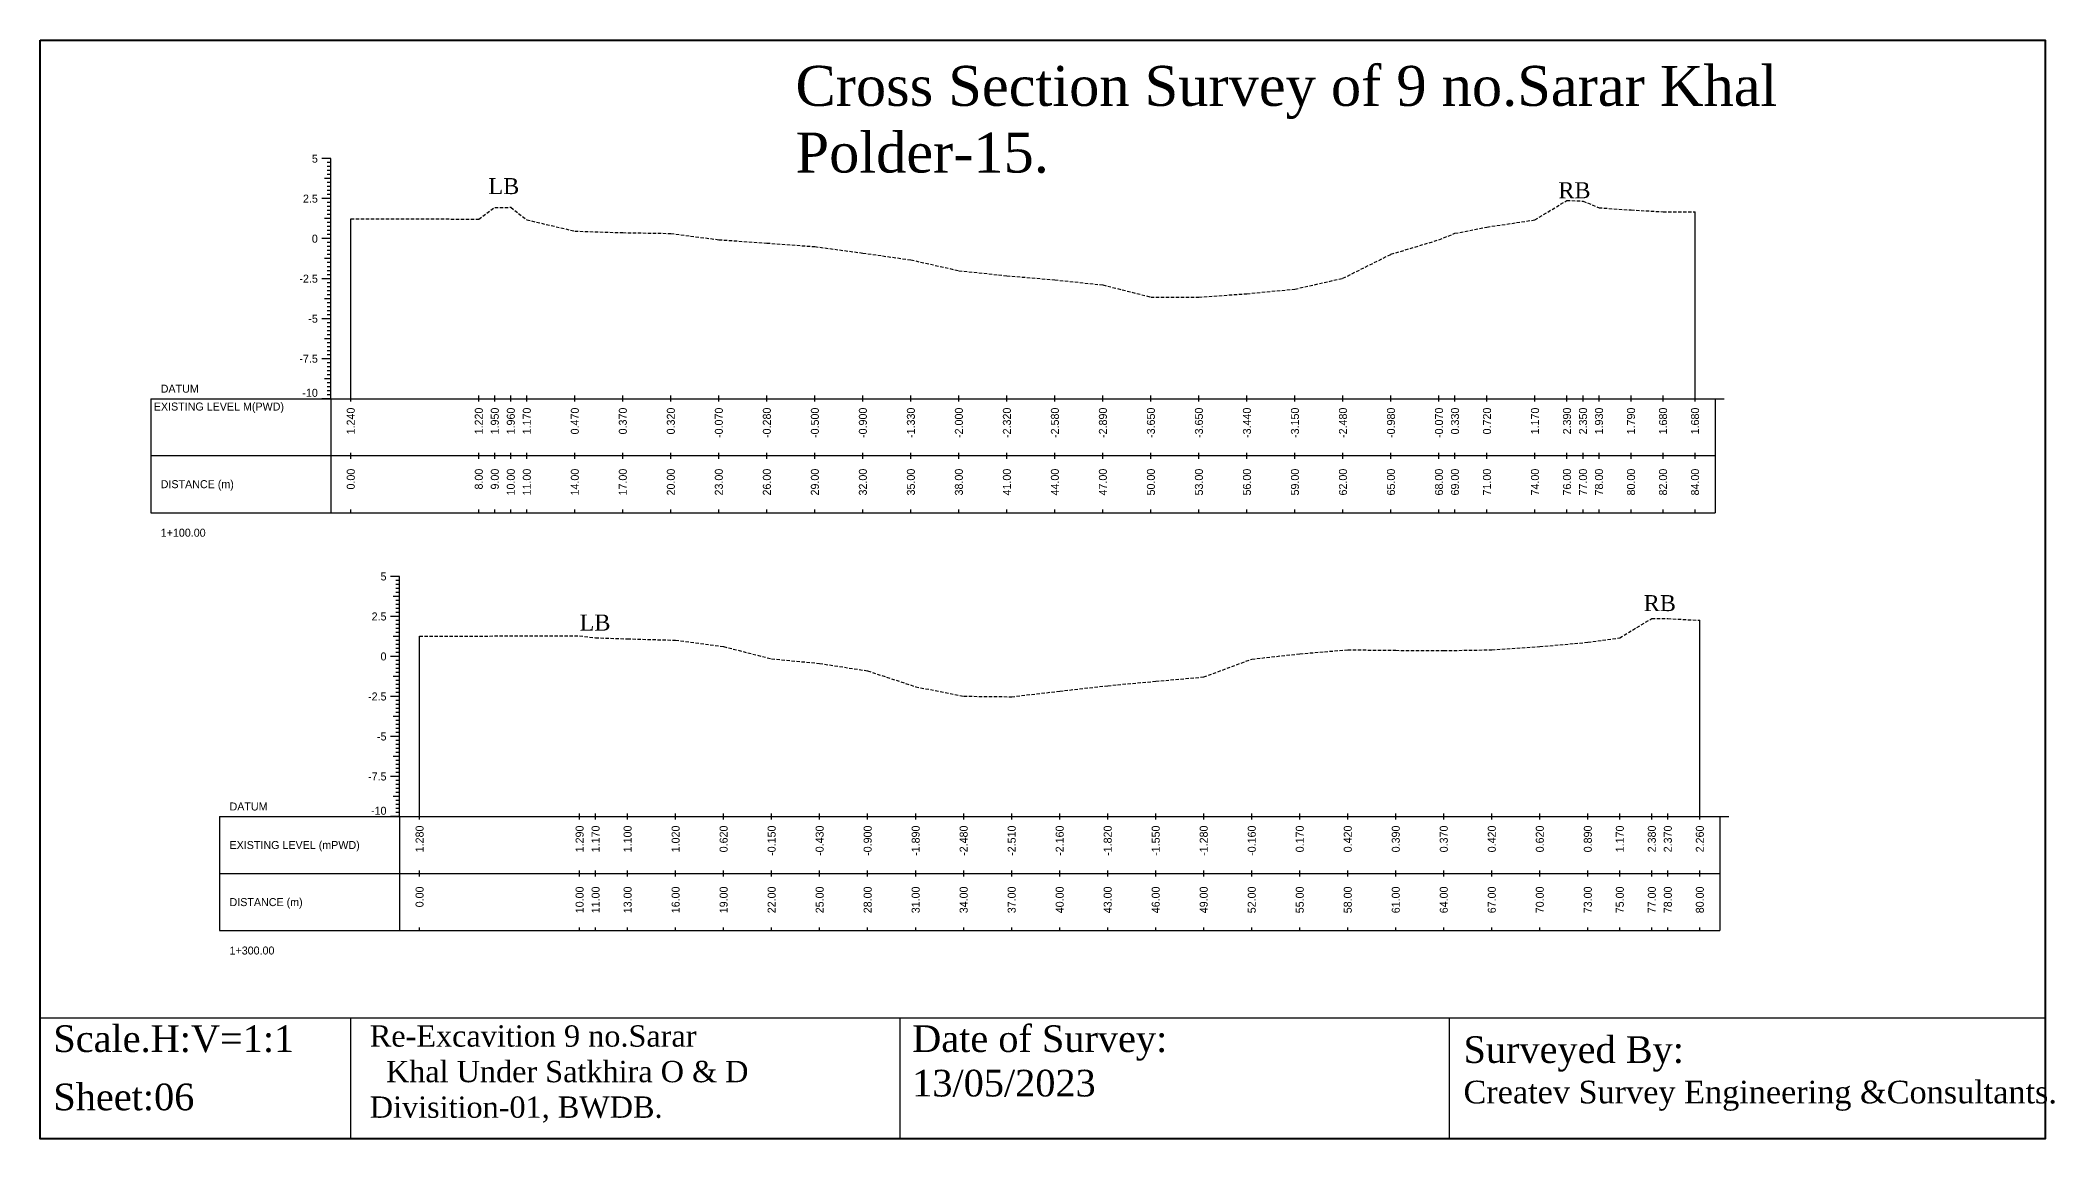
# Model space of a CAD drawing. Header units: inches. Extents: x 2527 to 3799, y -2520 to -1051.
# Drawn here: x 2527.3 to 2678.4, y -1829.4 to -1747.1 of the extents above; entities that cross this region are included whole.
import ezdxf
from ezdxf.enums import TextEntityAlignment as Align

# ---------------------------------------------------------------- set-up
doc = ezdxf.new("R2010")
doc.units = ezdxf.units.IN
doc.header["$MEASUREMENT"] = 0
doc.linetypes.add('HIDDEN', pattern=[0.375, 0.25, -0.125])
doc.layers.add('CS_Drawing', color=7, linetype='Continuous')
doc.layers.add('GL', color=3, linetype='HIDDEN')
doc.styles.add('romans', font='romans.shx')

msp = doc.modelspace()

# ---------------------------------------------------------------- linework, layer by layer
at = {"color": 4, "lineweight": 40}
msp.add_lwpolyline([(2527.34, -1747.07), (2677.68, -1747.07), (2677.68, -1829.44), (2527.34, -1829.44)], close=True, dxfattribs=at)
for points in [[(2677.68, -1747.07), (2677.68, -1829.44)], [(2527.34, -1820.37), (2677.68, -1820.37)], [(2527.34, -1820.37), (2527.34, -1829.44)], [(2550.59, -1820.37), (2550.59, -1829.44)], [(2591.79, -1820.37), (2591.79, -1829.44)], [(2632.99, -1820.37), (2632.99, -1829.44)]]:
    msp.add_lwpolyline(points)
at = {"layer": 'CS_Drawing'}
for p, q in [((2549.12, -1755.95), (2548.45, -1755.95)), ((2549.12, -1755.95), (2548.65, -1755.95)), ((2549.12, -1755.95), (2548.85, -1755.95)), ((2549.12, -1756.25), (2548.85, -1756.25)), ((2549.12, -1756.55), (2548.85, -1756.55)), ((2549.12, -1773.95), (2549.12, -1755.95)), ((2549.12, -1757.45), (2548.65, -1757.45)), ((2549.12, -1756.85), (2548.85, -1756.85)), ((2549.12, -1757.15), (2548.85, -1757.15)), ((2549.12, -1757.45), (2548.85, -1757.45)), ((2549.12, -1757.75), (2548.85, -1757.75)), ((2549.12, -1758.05), (2548.85, -1758.05)), ((2549.12, -1758.95), (2548.45, -1758.95)), ((2549.12, -1758.95), (2548.65, -1758.95)), ((2549.12, -1758.35), (2548.85, -1758.35)), ((2549.12, -1758.65), (2548.85, -1758.65)), ((2549.12, -1758.95), (2548.85, -1758.95)), ((2549.12, -1759.25), (2548.85, -1759.25)), ((2549.12, -1759.55), (2548.85, -1759.55)), ((2549.12, -1760.45), (2548.65, -1760.45)), ((2549.12, -1759.85), (2548.85, -1759.85)), ((2549.12, -1760.15), (2548.85, -1760.15)), ((2549.12, -1760.45), (2548.85, -1760.45)), ((2549.12, -1760.75), (2548.85, -1760.75)), ((2549.12, -1761.05), (2548.85, -1761.05)), ((2550.62, -1773.95), (2550.62, -1760.46)), ((2651.42, -1773.95), (2651.42, -1759.93)), ((2549.12, -1761.95), (2548.45, -1761.95)), ((2549.12, -1761.95), (2548.65, -1761.95)), ((2549.12, -1761.35), (2548.85, -1761.35)), ((2549.12, -1761.65), (2548.85, -1761.65)), ((2549.12, -1761.95), (2548.85, -1761.95)), ((2549.12, -1762.25), (2548.85, -1762.25)), ((2549.12, -1762.55), (2548.85, -1762.55)), ((2549.12, -1763.45), (2548.65, -1763.45)), ((2549.12, -1762.85), (2548.85, -1762.85)), ((2549.12, -1763.15), (2548.85, -1763.15)), ((2549.12, -1763.45), (2548.85, -1763.45)), ((2549.12, -1763.75), (2548.85, -1763.75)), ((2549.12, -1764.05), (2548.85, -1764.05)), ((2549.12, -1764.95), (2548.45, -1764.95)), ((2549.12, -1764.95), (2548.65, -1764.95)), ((2549.12, -1764.35), (2548.85, -1764.35)), ((2549.12, -1764.65), (2548.85, -1764.65)), ((2549.12, -1764.95), (2548.85, -1764.95)), ((2549.12, -1765.25), (2548.85, -1765.25)), ((2549.12, -1765.55), (2548.85, -1765.55)), ((2549.12, -1766.45), (2548.65, -1766.45)), ((2549.12, -1765.85), (2548.85, -1765.85)), ((2549.12, -1766.15), (2548.85, -1766.15)), ((2549.12, -1766.45), (2548.85, -1766.45)), ((2549.12, -1766.75), (2548.85, -1766.75)), ((2549.12, -1767.05), (2548.85, -1767.05)), ((2549.12, -1767.95), (2548.45, -1767.95)), ((2549.12, -1767.95), (2548.65, -1767.95)), ((2549.12, -1767.35), (2548.85, -1767.35)), ((2549.12, -1767.65), (2548.85, -1767.65)), ((2549.12, -1767.95), (2548.85, -1767.95)), ((2549.12, -1768.25), (2548.85, -1768.25)), ((2549.12, -1768.55), (2548.85, -1768.55)), ((2549.12, -1769.45), (2548.65, -1769.45)), ((2549.12, -1768.85), (2548.85, -1768.85)), ((2549.12, -1769.15), (2548.85, -1769.15)), ((2549.12, -1769.45), (2548.85, -1769.45)), ((2549.12, -1769.75), (2548.85, -1769.75)), ((2549.12, -1770.05), (2548.85, -1770.05)), ((2549.12, -1770.95), (2548.45, -1770.95)), ((2549.12, -1770.95), (2548.65, -1770.95)), ((2549.12, -1770.35), (2548.85, -1770.35)), ((2549.12, -1770.65), (2548.85, -1770.65)), ((2549.12, -1770.95), (2548.85, -1770.95)), ((2549.12, -1771.25), (2548.85, -1771.25)), ((2549.12, -1771.55), (2548.85, -1771.55)), ((2549.12, -1772.45), (2548.65, -1772.45)), ((2549.12, -1771.85), (2548.85, -1771.85)), ((2549.12, -1772.15), (2548.85, -1772.15)), ((2549.12, -1772.45), (2548.85, -1772.45)), ((2549.12, -1772.75), (2548.85, -1772.75)), ((2549.12, -1773.05), (2548.85, -1773.05)), ((2535.62, -1773.95), (2549.12, -1773.95)), ((2535.62, -1773.95), (2535.62, -1782.5)), ((2549.12, -1773.95), (2548.45, -1773.95)), ((2549.12, -1773.95), (2548.65, -1773.95)), ((2549.12, -1773.35), (2548.85, -1773.35)), ((2549.12, -1773.65), (2548.85, -1773.65)), ((2549.12, -1773.95), (2548.85, -1773.95)), ((2549.12, -1773.95), (2652.92, -1773.95)), ((2549.12, -1773.95), (2549.12, -1782.5)), ((2550.62, -1774.17), (2550.62, -1773.72)), ((2560.22, -1774.17), (2560.22, -1773.72)), ((2561.42, -1774.17), (2561.42, -1773.72)), ((2562.62, -1774.17), (2562.62, -1773.72)), ((2563.82, -1774.17), (2563.82, -1773.72)), ((2567.42, -1774.17), (2567.42, -1773.72)), ((2571.02, -1774.17), (2571.02, -1773.72)), ((2574.62, -1774.17), (2574.62, -1773.72)), ((2578.22, -1774.17), (2578.22, -1773.72)), ((2581.82, -1774.17), (2581.82, -1773.72)), ((2585.42, -1774.17), (2585.42, -1773.72)), ((2589.02, -1774.17), (2589.02, -1773.72)), ((2592.62, -1774.17), (2592.62, -1773.72)), ((2596.22, -1774.17), (2596.22, -1773.72)), ((2599.82, -1774.17), (2599.82, -1773.72)), ((2603.42, -1774.17), (2603.42, -1773.72)), ((2607.02, -1774.17), (2607.02, -1773.72)), ((2610.62, -1774.17), (2610.62, -1773.72)), ((2614.22, -1774.17), (2614.22, -1773.72)), ((2617.82, -1774.17), (2617.82, -1773.72)), ((2621.42, -1774.17), (2621.42, -1773.72)), ((2625.02, -1774.17), (2625.02, -1773.72)), ((2628.62, -1774.17), (2628.62, -1773.72)), ((2632.22, -1774.17), (2632.22, -1773.72)), ((2633.42, -1774.17), (2633.42, -1773.72)), ((2635.82, -1774.17), (2635.82, -1773.72)), ((2639.42, -1774.17), (2639.42, -1773.72)), ((2641.82, -1774.17), (2641.82, -1773.72)), ((2643.02, -1774.17), (2643.02, -1773.72)), ((2644.22, -1774.17), (2644.22, -1773.72)), ((2646.62, -1774.17), (2646.62, -1773.72)), ((2649.02, -1774.17), (2649.02, -1773.72)), ((2651.42, -1774.17), (2651.42, -1773.72)), ((2652.92, -1773.95), (2653.6, -1773.95)), ((2652.92, -1773.95), (2653.4, -1773.95)), ((2652.92, -1773.95), (2653.19, -1773.95)), ((2652.92, -1773.95), (2652.92, -1782.5)), ((2535.62, -1778.22), (2549.12, -1778.22)), ((2549.12, -1778.22), (2652.92, -1778.22)), ((2549.12, -1778.22), (2652.92, -1778.22)), ((2550.62, -1778.45), (2550.62, -1778)), ((2560.22, -1778.45), (2560.22, -1778)), ((2561.42, -1778.45), (2561.42, -1778)), ((2562.62, -1778.45), (2562.62, -1778)), ((2563.82, -1778.45), (2563.82, -1778)), ((2567.42, -1778.45), (2567.42, -1778)), ((2571.02, -1778.45), (2571.02, -1778)), ((2574.62, -1778.45), (2574.62, -1778)), ((2578.22, -1778.45), (2578.22, -1778)), ((2581.82, -1778.45), (2581.82, -1778)), ((2585.42, -1778.45), (2585.42, -1778)), ((2589.02, -1778.45), (2589.02, -1778)), ((2592.62, -1778.45), (2592.62, -1778)), ((2596.22, -1778.45), (2596.22, -1778)), ((2599.82, -1778.45), (2599.82, -1778)), ((2603.42, -1778.45), (2603.42, -1778)), ((2607.02, -1778.45), (2607.02, -1778)), ((2610.62, -1778.45), (2610.62, -1778)), ((2614.22, -1778.45), (2614.22, -1778)), ((2617.82, -1778.45), (2617.82, -1778)), ((2621.42, -1778.45), (2621.42, -1778)), ((2625.02, -1778.45), (2625.02, -1778)), ((2628.62, -1778.45), (2628.62, -1778)), ((2632.22, -1778.45), (2632.22, -1778)), ((2633.42, -1778.45), (2633.42, -1778)), ((2635.82, -1778.45), (2635.82, -1778)), ((2639.42, -1778.45), (2639.42, -1778)), ((2641.82, -1778.45), (2641.82, -1778)), ((2643.02, -1778.45), (2643.02, -1778)), ((2644.22, -1778.45), (2644.22, -1778)), ((2646.62, -1778.45), (2646.62, -1778)), ((2649.02, -1778.45), (2649.02, -1778)), ((2651.42, -1778.45), (2651.42, -1778)), ((2550.62, -1782.5), (2550.62, -1782.27)), ((2560.22, -1782.5), (2560.22, -1782.27)), ((2561.42, -1782.5), (2561.42, -1782.27)), ((2562.62, -1782.5), (2562.62, -1782.27)), ((2563.82, -1782.5), (2563.82, -1782.27)), ((2567.42, -1782.5), (2567.42, -1782.27)), ((2571.02, -1782.5), (2571.02, -1782.27)), ((2574.62, -1782.5), (2574.62, -1782.27)), ((2578.22, -1782.5), (2578.22, -1782.27)), ((2581.82, -1782.5), (2581.82, -1782.27)), ((2585.42, -1782.5), (2585.42, -1782.27)), ((2589.02, -1782.5), (2589.02, -1782.27)), ((2592.62, -1782.5), (2592.62, -1782.27)), ((2596.22, -1782.5), (2596.22, -1782.27)), ((2599.82, -1782.5), (2599.82, -1782.27)), ((2603.42, -1782.5), (2603.42, -1782.27)), ((2607.02, -1782.5), (2607.02, -1782.27)), ((2610.62, -1782.5), (2610.62, -1782.27)), ((2614.22, -1782.5), (2614.22, -1782.27)), ((2617.82, -1782.5), (2617.82, -1782.27)), ((2621.42, -1782.5), (2621.42, -1782.27)), ((2625.02, -1782.5), (2625.02, -1782.27)), ((2628.62, -1782.5), (2628.62, -1782.27)), ((2632.22, -1782.5), (2632.22, -1782.27)), ((2633.42, -1782.5), (2633.42, -1782.27)), ((2635.82, -1782.5), (2635.82, -1782.27)), ((2639.42, -1782.5), (2639.42, -1782.27)), ((2641.82, -1782.5), (2641.82, -1782.27)), ((2643.02, -1782.5), (2643.02, -1782.27)), ((2644.22, -1782.5), (2644.22, -1782.27)), ((2646.62, -1782.5), (2646.62, -1782.27)), ((2649.02, -1782.5), (2649.02, -1782.27)), ((2651.42, -1782.5), (2651.42, -1782.27)), ((2535.62, -1782.5), (2549.12, -1782.5)), ((2549.12, -1782.5), (2652.92, -1782.5)), ((2554.28, -1787.28), (2553.6, -1787.28)), ((2554.28, -1787.28), (2553.8, -1787.28)), ((2554.28, -1787.28), (2554.01, -1787.28)), ((2554.28, -1787.58), (2554.01, -1787.58)), ((2554.28, -1787.88), (2554.01, -1787.88)), ((2554.28, -1788.18), (2554.01, -1788.18)), ((2554.28, -1805.28), (2554.28, -1787.28)), ((2554.28, -1788.78), (2553.8, -1788.78)), ((2554.28, -1788.48), (2554.01, -1788.48)), ((2554.28, -1788.78), (2554.01, -1788.78)), ((2554.28, -1789.08), (2554.01, -1789.08)), ((2554.28, -1789.38), (2554.01, -1789.38)), ((2554.28, -1789.68), (2554.01, -1789.68)), ((2554.28, -1790.28), (2553.6, -1790.28)), ((2554.28, -1790.28), (2553.8, -1790.28)), ((2554.28, -1789.98), (2554.01, -1789.98)), ((2554.28, -1790.28), (2554.01, -1790.28)), ((2554.28, -1790.58), (2554.01, -1790.58)), ((2554.28, -1790.88), (2554.01, -1790.88)), ((2554.28, -1791.18), (2554.01, -1791.18)), ((2651.78, -1805.28), (2651.78, -1790.57)), ((2554.28, -1791.78), (2553.8, -1791.78)), ((2554.28, -1791.48), (2554.01, -1791.48)), ((2554.28, -1791.78), (2554.01, -1791.78)), ((2554.28, -1792.08), (2554.01, -1792.08)), ((2554.28, -1792.38), (2554.01, -1792.38)), ((2554.28, -1792.68), (2554.01, -1792.68)), ((2555.78, -1805.28), (2555.78, -1791.75)), ((2554.28, -1793.28), (2553.6, -1793.28)), ((2554.28, -1793.28), (2553.8, -1793.28)), ((2554.28, -1792.98), (2554.01, -1792.98)), ((2554.28, -1793.28), (2554.01, -1793.28)), ((2554.28, -1793.58), (2554.01, -1793.58)), ((2554.28, -1793.88), (2554.01, -1793.88)), ((2554.28, -1794.18), (2554.01, -1794.18)), ((2554.28, -1794.48), (2554.01, -1794.48)), ((2554.28, -1794.78), (2553.8, -1794.78)), ((2554.28, -1794.78), (2554.01, -1794.78)), ((2554.28, -1795.08), (2554.01, -1795.08)), ((2554.28, -1795.38), (2554.01, -1795.38)), ((2554.28, -1795.68), (2554.01, -1795.68)), ((2554.28, -1795.98), (2554.01, -1795.98)), ((2554.28, -1796.28), (2553.6, -1796.28)), ((2554.28, -1796.28), (2553.8, -1796.28)), ((2554.28, -1796.28), (2554.01, -1796.28)), ((2554.28, -1796.58), (2554.01, -1796.58)), ((2554.28, -1796.88), (2554.01, -1796.88)), ((2554.28, -1797.18), (2554.01, -1797.18)), ((2554.28, -1797.48), (2554.01, -1797.48)), ((2554.28, -1797.78), (2553.8, -1797.78)), ((2554.28, -1797.78), (2554.01, -1797.78)), ((2554.28, -1798.08), (2554.01, -1798.08)), ((2554.28, -1798.38), (2554.01, -1798.38)), ((2554.28, -1798.68), (2554.01, -1798.68)), ((2554.28, -1798.98), (2554.01, -1798.98)), ((2554.28, -1799.28), (2553.6, -1799.28)), ((2554.28, -1799.28), (2553.8, -1799.28)), ((2554.28, -1799.28), (2554.01, -1799.28)), ((2554.28, -1799.58), (2554.01, -1799.58)), ((2554.28, -1799.88), (2554.01, -1799.88)), ((2554.28, -1800.18), (2554.01, -1800.18)), ((2554.28, -1800.48), (2554.01, -1800.48)), ((2554.28, -1800.78), (2553.8, -1800.78)), ((2554.28, -1800.78), (2554.01, -1800.78)), ((2554.28, -1801.08), (2554.01, -1801.08)), ((2554.28, -1801.38), (2554.01, -1801.38)), ((2554.28, -1801.68), (2554.01, -1801.68)), ((2554.28, -1801.98), (2554.01, -1801.98)), ((2554.28, -1802.28), (2553.6, -1802.28)), ((2554.28, -1802.28), (2553.8, -1802.28)), ((2554.28, -1802.28), (2554.01, -1802.28)), ((2554.28, -1802.58), (2554.01, -1802.58)), ((2554.28, -1802.88), (2554.01, -1802.88)), ((2554.28, -1803.18), (2554.01, -1803.18)), ((2554.28, -1803.48), (2554.01, -1803.48)), ((2554.28, -1803.78), (2553.8, -1803.78)), ((2554.28, -1803.78), (2554.01, -1803.78)), ((2554.28, -1804.08), (2554.01, -1804.08)), ((2554.28, -1804.38), (2554.01, -1804.38)), ((2554.28, -1804.68), (2554.01, -1804.68)), ((2554.28, -1804.98), (2554.01, -1804.98)), ((2540.78, -1805.28), (2554.28, -1805.28)), ((2540.78, -1805.28), (2540.78, -1813.83)), ((2554.28, -1805.28), (2553.6, -1805.28)), ((2554.28, -1805.28), (2553.8, -1805.28)), ((2554.28, -1805.28), (2554.01, -1805.28)), ((2554.28, -1805.28), (2653.28, -1805.28)), ((2554.28, -1805.28), (2554.28, -1813.83)), ((2555.78, -1805.51), (2555.78, -1805.06)), ((2567.78, -1805.51), (2567.78, -1805.06)), ((2568.98, -1805.51), (2568.98, -1805.06)), ((2571.38, -1805.51), (2571.38, -1805.06)), ((2574.98, -1805.51), (2574.98, -1805.06)), ((2578.58, -1805.51), (2578.58, -1805.06)), ((2582.18, -1805.51), (2582.18, -1805.06)), ((2585.78, -1805.51), (2585.78, -1805.06)), ((2589.38, -1805.51), (2589.38, -1805.06)), ((2592.98, -1805.51), (2592.98, -1805.06)), ((2596.58, -1805.51), (2596.58, -1805.06)), ((2600.18, -1805.51), (2600.18, -1805.06)), ((2603.78, -1805.51), (2603.78, -1805.06)), ((2607.38, -1805.51), (2607.38, -1805.06)), ((2610.98, -1805.51), (2610.98, -1805.06)), ((2614.58, -1805.51), (2614.58, -1805.06)), ((2618.18, -1805.51), (2618.18, -1805.06)), ((2621.78, -1805.51), (2621.78, -1805.06)), ((2625.38, -1805.51), (2625.38, -1805.06)), ((2628.98, -1805.51), (2628.98, -1805.06)), ((2632.58, -1805.51), (2632.58, -1805.06)), ((2636.18, -1805.51), (2636.18, -1805.06)), ((2639.78, -1805.51), (2639.78, -1805.06)), ((2643.38, -1805.51), (2643.38, -1805.06)), ((2645.78, -1805.51), (2645.78, -1805.06)), ((2648.18, -1805.51), (2648.18, -1805.06)), ((2649.38, -1805.51), (2649.38, -1805.06)), ((2651.78, -1805.51), (2651.78, -1805.06)), ((2653.28, -1805.28), (2653.95, -1805.28)), ((2653.28, -1805.28), (2653.75, -1805.28)), ((2653.28, -1805.28), (2653.55, -1805.28)), ((2653.28, -1805.28), (2653.28, -1813.83)), ((2540.78, -1809.56), (2554.28, -1809.56)), ((2554.28, -1809.56), (2653.28, -1809.56)), ((2554.28, -1809.56), (2653.28, -1809.56)), ((2555.78, -1809.78), (2555.78, -1809.33)), ((2567.78, -1809.78), (2567.78, -1809.33)), ((2568.98, -1809.78), (2568.98, -1809.33)), ((2571.38, -1809.78), (2571.38, -1809.33)), ((2574.98, -1809.78), (2574.98, -1809.33)), ((2578.58, -1809.78), (2578.58, -1809.33)), ((2582.18, -1809.78), (2582.18, -1809.33)), ((2585.78, -1809.78), (2585.78, -1809.33)), ((2589.38, -1809.78), (2589.38, -1809.33)), ((2592.98, -1809.78), (2592.98, -1809.33)), ((2596.58, -1809.78), (2596.58, -1809.33)), ((2600.18, -1809.78), (2600.18, -1809.33)), ((2603.78, -1809.78), (2603.78, -1809.33)), ((2607.38, -1809.78), (2607.38, -1809.33)), ((2610.98, -1809.78), (2610.98, -1809.33)), ((2614.58, -1809.78), (2614.58, -1809.33)), ((2618.18, -1809.78), (2618.18, -1809.33)), ((2621.78, -1809.78), (2621.78, -1809.33)), ((2625.38, -1809.78), (2625.38, -1809.33)), ((2628.98, -1809.78), (2628.98, -1809.33)), ((2632.58, -1809.78), (2632.58, -1809.33)), ((2636.18, -1809.78), (2636.18, -1809.33)), ((2639.78, -1809.78), (2639.78, -1809.33)), ((2643.38, -1809.78), (2643.38, -1809.33)), ((2645.78, -1809.78), (2645.78, -1809.33)), ((2648.18, -1809.78), (2648.18, -1809.33)), ((2649.38, -1809.78), (2649.38, -1809.33)), ((2651.78, -1809.78), (2651.78, -1809.33)), ((2540.78, -1813.83), (2554.28, -1813.83)), ((2554.28, -1813.83), (2653.28, -1813.83)), ((2555.78, -1813.83), (2555.78, -1813.61)), ((2567.78, -1813.83), (2567.78, -1813.61)), ((2568.98, -1813.83), (2568.98, -1813.61)), ((2571.38, -1813.83), (2571.38, -1813.61)), ((2574.98, -1813.83), (2574.98, -1813.61)), ((2578.58, -1813.83), (2578.58, -1813.61)), ((2582.18, -1813.83), (2582.18, -1813.61)), ((2585.78, -1813.83), (2585.78, -1813.61)), ((2589.38, -1813.83), (2589.38, -1813.61)), ((2592.98, -1813.83), (2592.98, -1813.61)), ((2596.58, -1813.83), (2596.58, -1813.61)), ((2600.18, -1813.83), (2600.18, -1813.61)), ((2603.78, -1813.83), (2603.78, -1813.61)), ((2607.38, -1813.83), (2607.38, -1813.61)), ((2610.98, -1813.83), (2610.98, -1813.61)), ((2614.58, -1813.83), (2614.58, -1813.61)), ((2618.18, -1813.83), (2618.18, -1813.61)), ((2621.78, -1813.83), (2621.78, -1813.61)), ((2625.38, -1813.83), (2625.38, -1813.61)), ((2628.98, -1813.83), (2628.98, -1813.61)), ((2632.58, -1813.83), (2632.58, -1813.61)), ((2636.18, -1813.83), (2636.18, -1813.61)), ((2639.78, -1813.83), (2639.78, -1813.61)), ((2643.38, -1813.83), (2643.38, -1813.61)), ((2645.78, -1813.83), (2645.78, -1813.61)), ((2648.18, -1813.83), (2648.18, -1813.61)), ((2649.38, -1813.83), (2649.38, -1813.61)), ((2651.78, -1813.83), (2651.78, -1813.61))]:
    msp.add_line(p, q, dxfattribs=at)
at = {"layer": 'GL'}
for points in [[(2550.62, -1760.46), (2560.22, -1760.48), (2561.42, -1759.61), (2562.62, -1759.6), (2563.82, -1760.54), (2567.42, -1761.38), (2571.02, -1761.5), (2574.62, -1761.56), (2578.22, -1762.03), (2581.82, -1762.28), (2585.42, -1762.55), (2589.02, -1763.03), (2592.62, -1763.54), (2596.22, -1764.35), (2599.82, -1764.73), (2603.42, -1765.04), (2607.02, -1765.42), (2610.62, -1766.33), (2614.22, -1766.33), (2617.82, -1766.08), (2621.42, -1765.73), (2625.02, -1764.92), (2628.62, -1763.12), (2632.22, -1762.03), (2633.42, -1761.55), (2635.82, -1761.08), (2639.42, -1760.54), (2641.82, -1759.08), (2643.02, -1759.13), (2644.22, -1759.63), (2646.62, -1759.8), (2649.02, -1759.93), (2651.42, -1759.93)], [(2555.78, -1791.75), (2567.78, -1791.74), (2568.98, -1791.88), (2571.38, -1791.96), (2574.98, -1792.06), (2578.58, -1792.54), (2582.18, -1793.46), (2585.78, -1793.8), (2589.38, -1794.36), (2592.98, -1795.55), (2596.58, -1796.26), (2600.18, -1796.3), (2603.78, -1795.88), (2607.38, -1795.47), (2610.98, -1795.14), (2614.58, -1794.82), (2618.18, -1793.48), (2621.78, -1793.08), (2625.38, -1792.78), (2628.98, -1792.82), (2632.58, -1792.84), (2636.18, -1792.78), (2639.78, -1792.54), (2643.38, -1792.22), (2645.78, -1791.88), (2648.18, -1790.43), (2649.38, -1790.44), (2651.78, -1790.57)]]:
    msp.add_lwpolyline(points, dxfattribs=at)

# ---------------------------------------------------------------- texts
at = {"attachment_point": 1, "style": 'romans'}
for s, insert, char_height, width in [('{\\fTimes New Roman|b0|i0|c0|p18;Cross Section Survey of 9 no.Sarar Khal Polder-15.}', (2583.97, -1748.99), 3, 75.7359), ('{\\fTimes New Roman|b0|i0|c0|p18;LB}', (2560.94, -1757.41), 1.2, 105.3266), ('{\\fTimes New Roman|b0|i0|c0|p18;RB}', (2641.17, -1757.72), 1.2, 105.3266), ('{\\fTimes New Roman|b0|i0|c0|p18;RB}', (2647.57, -1788.68), 1.2, 105.3266), ('{\\fTimes New Roman|b0|i0|c0|p18;LB}', (2567.78, -1790.14), 1.2, 105.3266), ('{\\fTimes New Roman|b0|i0|c0|p18;Scale.H:V=1:1}', (2528.32, -1820.94), 2, 22.2708), ('{\\fTimes New Roman|b0|i0|c0|p18;Re-Excavition 9 no.Sarar\\P  Khal Under Satkhira O & D    Divisition-01, BWDB.}', (2552.05, -1820.94), 1.6, 38.8405), ('{\\fTimes New Roman|b0|i0|c0|p18;Date of Survey: 13/05/2023}', (2592.72, -1820.94), 2, 22.2708), ('{\\fTimes New Roman|b0|i0|c0|p18;Surveyed By:                                     \\H0.85x;Createv Survey Engineering &Consultants.}', (2634.06, -1821.76), 2, 45.2193), ('{\\fTimes New Roman|b0|i0|c0|p18;Sheet:06}', (2528.32, -1825.31), 2, 38.8405)]:
    msp.add_mtext(s, dxfattribs=dict(at, insert=insert, char_height=char_height, width=width))
at = {"layer": 'CS_Drawing'}
for s, p in [('5', (2548.15, -1755.95)), ('2.5', (2548.15, -1758.95)), ('0', (2548.15, -1761.95)), ('-2.5', (2548.15, -1764.95)), ('-5', (2548.15, -1767.95)), ('-7.5', (2548.15, -1770.95)), ('5', (2553.3, -1787.28)), ('2.5', (2553.3, -1790.28)), ('0', (2553.3, -1793.28)), ('-2.5', (2553.3, -1796.28)), ('-5', (2553.3, -1799.28)), ('-7.5', (2553.3, -1802.28))]:
    msp.add_text(s, height=0.6, dxfattribs=at).set_placement(p, align=Align.MIDDLE_RIGHT)
for s, p in [('DATUM', (2536.37, -1773.2)), ('EXISTING LEVEL M(PWD)', (2535.85, -1774.54)), ('DISTANCE (m)', (2536.37, -1780.36)), ('1+100.00', (2536.37, -1784)), ('DATUM', (2541.53, -1804.53)), ('EXISTING LEVEL (mPWD)', (2541.53, -1807.42)), ('DISTANCE (m)', (2541.53, -1811.7)), ('1+300.00', (2541.53, -1815.33))]:
    msp.add_text(s, height=0.6, dxfattribs=at).set_placement(p, align=Align.MIDDLE_LEFT)
for p in [(2548.15, -1773.81), (2553.3, -1805.15)]:
    msp.add_text('-10', height=0.6, dxfattribs=at).set_placement(p, align=Align.RIGHT)
for s, p in [('1.240', (2550.62, -1774.62)), ('1.220', (2560.22, -1774.62)), ('1.950', (2561.42, -1774.62)), ('1.960', (2562.62, -1774.62)), ('1.170', (2563.82, -1774.62)), ('0.470', (2567.42, -1774.62)), ('0.370', (2571.02, -1774.62)), ('0.320', (2574.62, -1774.62)), ('-0.070', (2578.22, -1774.62)), ('-0.280', (2581.82, -1774.62)), ('-0.500', (2585.42, -1774.62)), ('-0.900', (2589.02, -1774.62)), ('-1.330', (2592.62, -1774.62)), ('-2.000', (2596.22, -1774.62)), ('-2.320', (2599.82, -1774.62)), ('-2.580', (2603.42, -1774.62)), ('-2.890', (2607.02, -1774.62)), ('-3.650', (2610.62, -1774.62)), ('-3.650', (2614.22, -1774.62)), ('-3.440', (2617.82, -1774.62)), ('-3.150', (2621.42, -1774.62)), ('-2.480', (2625.02, -1774.62)), ('-0.980', (2628.62, -1774.62)), ('-0.070', (2632.22, -1774.62)), ('0.330', (2633.42, -1774.62)), ('0.720', (2635.82, -1774.62)), ('1.170', (2639.42, -1774.62)), ('2.390', (2641.82, -1774.62)), ('2.350', (2643.02, -1774.62)), ('1.930', (2644.22, -1774.62)), ('1.790', (2646.62, -1774.62)), ('1.680', (2649.02, -1774.62)), ('1.680', (2651.42, -1774.62)), ('0.00', (2550.62, -1779.2)), ('8.00', (2560.22, -1779.2)), ('9.00', (2561.42, -1779.2)), ('10.00', (2562.62, -1779.2)), ('11.00', (2563.82, -1779.2)), ('14.00', (2567.42, -1779.2)), ('17.00', (2571.02, -1779.2)), ('20.00', (2574.62, -1779.2)), ('23.00', (2578.22, -1779.2)), ('26.00', (2581.82, -1779.2)), ('29.00', (2585.42, -1779.2)), ('32.00', (2589.02, -1779.2)), ('35.00', (2592.62, -1779.2)), ('38.00', (2596.22, -1779.2)), ('41.00', (2599.82, -1779.2)), ('44.00', (2603.42, -1779.2)), ('47.00', (2607.02, -1779.2)), ('50.00', (2610.62, -1779.2)), ('53.00', (2614.22, -1779.2)), ('56.00', (2617.82, -1779.2)), ('59.00', (2621.42, -1779.2)), ('62.00', (2625.02, -1779.2)), ('65.00', (2628.62, -1779.2)), ('68.00', (2632.22, -1779.2)), ('69.00', (2633.42, -1779.2)), ('71.00', (2635.82, -1779.2)), ('74.00', (2639.42, -1779.2)), ('76.00', (2641.82, -1779.2)), ('77.00', (2643.02, -1779.2)), ('78.00', (2644.22, -1779.2)), ('80.00', (2646.62, -1779.2)), ('82.00', (2649.02, -1779.2)), ('84.00', (2651.42, -1779.2)), ('1.280', (2555.78, -1805.96)), ('1.290', (2567.78, -1805.96)), ('1.170', (2568.98, -1805.96)), ('1.100', (2571.38, -1805.96)), ('1.020', (2574.98, -1805.96)), ('0.620', (2578.58, -1805.96)), ('-0.150', (2582.18, -1805.96)), ('-0.430', (2585.78, -1805.96)), ('-0.900', (2589.38, -1805.96)), ('-1.890', (2592.98, -1805.96)), ('-2.480', (2596.58, -1805.96)), ('-2.510', (2600.18, -1805.96)), ('-2.160', (2603.78, -1805.96)), ('-1.820', (2607.38, -1805.96)), ('-1.550', (2610.98, -1805.96)), ('-1.280', (2614.58, -1805.96)), ('-0.160', (2618.18, -1805.96)), ('0.170', (2621.78, -1805.96)), ('0.420', (2625.38, -1805.96)), ('0.390', (2628.98, -1805.96)), ('0.370', (2632.58, -1805.96)), ('0.420', (2636.18, -1805.96)), ('0.620', (2639.78, -1805.96)), ('0.890', (2643.38, -1805.96)), ('1.170', (2645.78, -1805.96)), ('2.380', (2648.18, -1805.96)), ('2.370', (2649.38, -1805.96)), ('2.260', (2651.78, -1805.96)), ('0.00', (2555.78, -1810.53)), ('10.00', (2567.78, -1810.53)), ('11.00', (2568.98, -1810.53)), ('13.00', (2571.38, -1810.53)), ('16.00', (2574.98, -1810.53)), ('19.00', (2578.58, -1810.53)), ('22.00', (2582.18, -1810.53)), ('25.00', (2585.78, -1810.53)), ('28.00', (2589.38, -1810.53)), ('31.00', (2592.98, -1810.53)), ('34.00', (2596.58, -1810.53)), ('37.00', (2600.18, -1810.53)), ('40.00', (2603.78, -1810.53)), ('43.00', (2607.38, -1810.53)), ('46.00', (2610.98, -1810.53)), ('49.00', (2614.58, -1810.53)), ('52.00', (2618.18, -1810.53)), ('55.00', (2621.78, -1810.53)), ('58.00', (2625.38, -1810.53)), ('61.00', (2628.98, -1810.53)), ('64.00', (2632.58, -1810.53)), ('67.00', (2636.18, -1810.53)), ('70.00', (2639.78, -1810.53)), ('73.00', (2643.38, -1810.53)), ('75.00', (2645.78, -1810.53)), ('77.00', (2648.18, -1810.53)), ('78.00', (2649.38, -1810.53)), ('80.00', (2651.78, -1810.53))]:
    msp.add_text(s, height=0.6, rotation=90, dxfattribs=at).set_placement(p, align=Align.MIDDLE_RIGHT)

doc.saveas('drawing.dxf')
